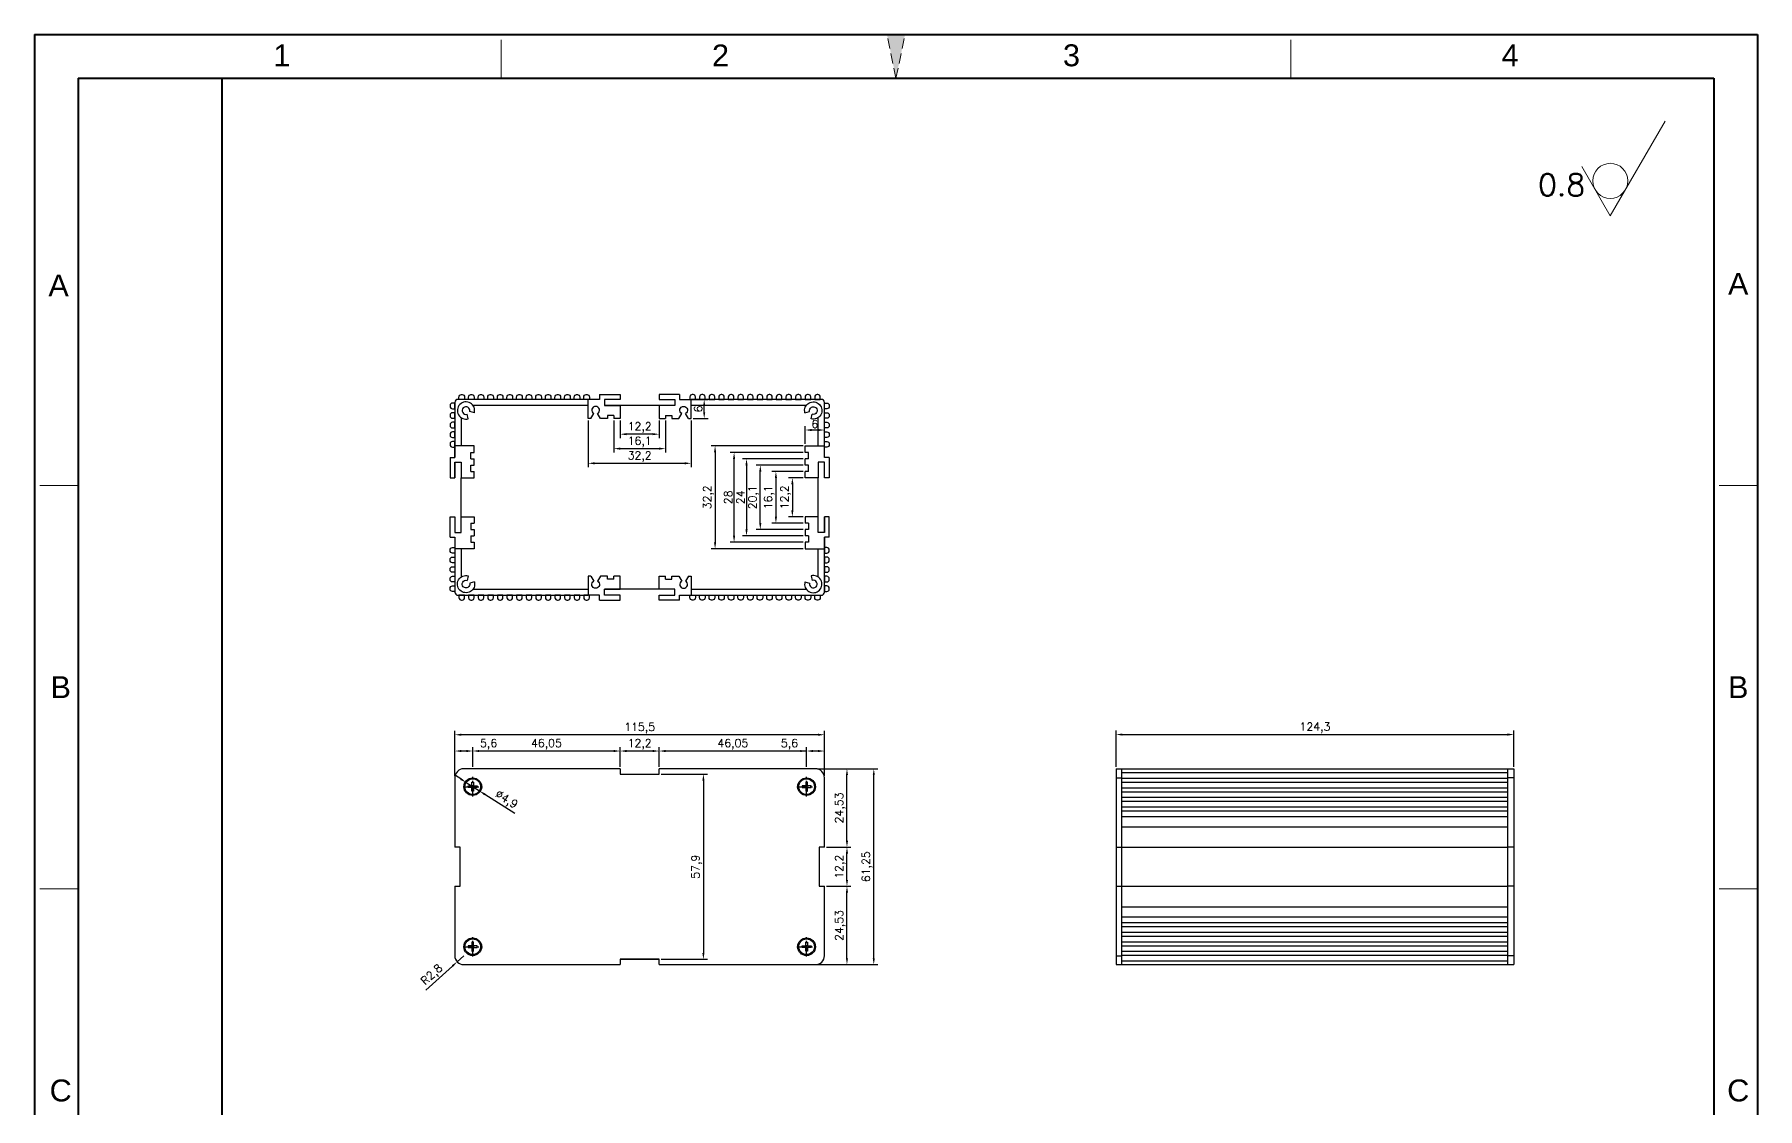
# Model space of a CAD drawing. Header units: millimetres. Extents: x 2598 to 3136, y -275 to 512.
# Drawn here: x 2598 to 3136, y 176 to 512 of the extents above; entities that cross this region are included whole.
import ezdxf
from ezdxf.enums import TextEntityAlignment as Align

# ---------------------------------------------------------------- set-up
doc = ezdxf.new("R2010")
doc.units = ezdxf.units.MM
for name, pattern in [('ACAD_ISO10W100', [18, 12, -3, 0, -3]), ('CENTER', [50.8, 31.75, -6.35, 6.35, -6.35]), ('HIDDEN2', [4.7625, 3.175, -1.5875])]:
    doc.linetypes.add(name, pattern=pattern)
for name, color, linetype, lineweight in [('dim', 82, 'Continuous', 9), ('图层1', 7, 'ACAD_ISO10W100', 15), ('图层4', 7, 'Continuous', 40), ('图层5', 7, 'HIDDEN2', 15), ('细实线', 3, 'Continuous', 18)]:
    doc.layers.add(name, color=color, linetype=linetype, lineweight=lineweight)
doc.layers.add('尺寸线', color=7, linetype='Continuous')
doc.styles.get("Standard").update_dxf_attribs({"font": 'txt', "bigfont": 'gbcbig.shx'})
doc.styles.add('样式 3', font='arial.ttf', dxfattribs={"height": 3.8})
doc.dimstyles.new('ISO-25', dxfattribs={"dimtxt": 2.5, "dimasz": 2.5, "dimexe": 1.25, "dimexo": 0.625, "dimtad": 1, "dimtxsty": 'Standard', "dimcen": 2.5, "dimadec": 0, "dimazin": 0, "dimtfac": 1, "dimtmove": 0, "dimatfit": 3, "dimfxl": 0, "dimarcsym": 0})

# ---------------------------------------------------------------- blocks, each defined once
blk = doc.blocks.new('*D5')
at = {"layer": 'Defpoints', "color": 0}
for p in [(2729.42, 292.94), (2729.42, 279.51), (2844.92, 279.51)]:
    blk.add_point(p, dxfattribs=at)
at = {"layer": 'dim', "color": 0, "lineweight": -2}
for p, q in [((2729.42, 280.13), (2729.42, 294.19)), ((2842.92, 292.94), (2731.42, 292.94)), ((2844.92, 280.13), (2844.92, 294.19))]:
    blk.add_line(p, q, dxfattribs=at)
at = {"layer": 'dim', "color": 0}
for points in [[(2731.42, 293.27), (2731.42, 292.61), (2729.42, 292.94)], [(2842.92, 293.27), (2842.92, 292.61), (2844.92, 292.94)]]:
    blk.add_solid(points, dxfattribs=at)
at = {"layer": 'dim', "color": 0, "insert": (2787.17, 295.02), "char_height": 2.5, "attachment_point": 5}
blk.add_mtext('115,5', dxfattribs=at)
blk = doc.blocks.new('*D6')
at = {"layer": 'Defpoints', "color": 0}
for p in [(2842.12, 282.31), (2860.32, 282.31), (2842.12, 221.06)]:
    blk.add_point(p, dxfattribs=at)
at = {"layer": 'dim', "color": 0, "lineweight": -2}
for p, q in [((2842.74, 282.31), (2861.57, 282.31)), ((2860.32, 223.06), (2860.32, 280.31)), ((2842.74, 221.06), (2861.57, 221.06))]:
    blk.add_line(p, q, dxfattribs=at)
at = {"layer": 'dim', "color": 0}
for points in [[(2859.99, 280.31), (2860.65, 280.31), (2860.32, 282.31)], [(2859.99, 223.06), (2860.65, 223.06), (2860.32, 221.06)]]:
    blk.add_solid(points, dxfattribs=at)
at = {"layer": 'dim', "color": 0, "insert": (2858.24, 251.68), "char_height": 2.5, "attachment_point": 5, "rotation": 90}
blk.add_mtext('61,25', dxfattribs=at)
blk = doc.blocks.new('*D7')
at = {"layer": 'Defpoints', "color": 0}
for p in [(2844.92, 245.58), (2851.94, 245.58), (2842.12, 221.06)]:
    blk.add_point(p, dxfattribs=at)
at = {"layer": 'dim', "color": 0, "lineweight": -2}
for p, q in [((2845.54, 245.58), (2853.19, 245.58)), ((2851.94, 223.06), (2851.94, 243.58)), ((2842.74, 221.06), (2853.19, 221.06))]:
    blk.add_line(p, q, dxfattribs=at)
at = {"layer": 'dim', "color": 0}
for points in [[(2851.61, 243.58), (2852.27, 243.58), (2851.94, 245.58)], [(2851.61, 223.06), (2852.27, 223.06), (2851.94, 221.06)]]:
    blk.add_solid(points, dxfattribs=at)
at = {"layer": 'dim', "color": 0, "insert": (2849.86, 233.32), "char_height": 2.5, "attachment_point": 5, "rotation": 90}
blk.add_mtext('24,53', dxfattribs=at)
blk = doc.blocks.new('*D8')
at = {"layer": 'Defpoints', "color": 0}
for p in [(2844.92, 257.78), (2851.94, 257.78), (2844.92, 245.58)]:
    blk.add_point(p, dxfattribs=at)
at = {"layer": 'dim', "color": 0, "lineweight": -2}
for p, q in [((2845.54, 257.78), (2853.19, 257.78)), ((2851.94, 247.58), (2851.94, 255.78)), ((2845.54, 245.58), (2853.19, 245.58))]:
    blk.add_line(p, q, dxfattribs=at)
at = {"layer": 'dim', "color": 0}
for points in [[(2851.61, 255.78), (2852.27, 255.78), (2851.94, 257.78)], [(2851.61, 247.58), (2852.27, 247.58), (2851.94, 245.58)]]:
    blk.add_solid(points, dxfattribs=at)
at = {"layer": 'dim', "color": 0, "insert": (2849.86, 251.68), "char_height": 2.5, "attachment_point": 5, "rotation": 90}
blk.add_mtext('12,2', dxfattribs=at)
blk = doc.blocks.new('*D9')
at = {"layer": 'Defpoints', "color": 0}
for p in [(2844.92, 282.31), (2851.94, 282.31), (2844.92, 257.78)]:
    blk.add_point(p, dxfattribs=at)
at = {"layer": 'dim', "color": 0, "lineweight": -2}
for p, q in [((2845.54, 282.31), (2853.19, 282.31)), ((2851.94, 259.78), (2851.94, 280.31)), ((2845.54, 257.78), (2853.19, 257.78))]:
    blk.add_line(p, q, dxfattribs=at)
at = {"layer": 'dim', "color": 0}
for points in [[(2851.61, 280.31), (2852.27, 280.31), (2851.94, 282.31)], [(2851.61, 259.78), (2852.27, 259.78), (2851.94, 257.78)]]:
    blk.add_solid(points, dxfattribs=at)
at = {"layer": 'dim', "color": 0, "insert": (2849.86, 270.05), "char_height": 2.5, "attachment_point": 5, "rotation": 90}
blk.add_mtext('24,53', dxfattribs=at)
blk = doc.blocks.new('*D10')
at = {"layer": 'Defpoints', "color": 0}
for p in [(2839.32, 287.86), (2839.32, 282.31), (2844.92, 282.31)]:
    blk.add_point(p, dxfattribs=at)
at = {"layer": 'dim', "color": 0, "lineweight": -2}
for p, q in [((2839.32, 287.86), (2830.65, 287.86)), ((2839.32, 282.93), (2839.32, 289.11)), ((2842.92, 287.86), (2841.32, 287.86)), ((2844.92, 282.93), (2844.92, 289.11))]:
    blk.add_line(p, q, dxfattribs=at)
at = {"layer": 'dim', "color": 0}
for points in [[(2841.32, 288.19), (2841.32, 287.52), (2839.32, 287.86)], [(2842.92, 288.19), (2842.92, 287.52), (2844.92, 287.86)]]:
    blk.add_solid(points, dxfattribs=at)
at = {"layer": 'dim', "color": 0, "insert": (2833.98, 289.94), "char_height": 2.5, "attachment_point": 5}
blk.add_mtext('5,6', dxfattribs=at)
blk = doc.blocks.new('*D11')
at = {"layer": 'Defpoints', "color": 0}
for p in [(2793.27, 287.86), (2793.27, 282.31), (2839.32, 282.31)]:
    blk.add_point(p, dxfattribs=at)
at = {"layer": 'dim', "color": 0, "lineweight": -2}
for p, q in [((2793.27, 282.93), (2793.27, 289.11)), ((2837.32, 287.86), (2795.27, 287.86)), ((2839.32, 282.93), (2839.32, 289.11))]:
    blk.add_line(p, q, dxfattribs=at)
at = {"layer": 'dim', "color": 0}
for points in [[(2795.27, 288.19), (2795.27, 287.52), (2793.27, 287.86)], [(2837.32, 288.19), (2837.32, 287.52), (2839.32, 287.86)]]:
    blk.add_solid(points, dxfattribs=at)
at = {"layer": 'dim', "color": 0, "insert": (2816.29, 289.94), "char_height": 2.5, "attachment_point": 5}
blk.add_mtext('46,05', dxfattribs=at)
blk = doc.blocks.new('*D12')
at = {"layer": 'Defpoints', "color": 0}
for p in [(2781.07, 287.86), (2781.07, 282.31), (2793.27, 282.31)]:
    blk.add_point(p, dxfattribs=at)
at = {"layer": 'dim', "color": 0, "lineweight": -2}
for p, q in [((2781.07, 282.93), (2781.07, 289.11)), ((2791.27, 287.86), (2783.07, 287.86)), ((2793.27, 282.93), (2793.27, 289.11))]:
    blk.add_line(p, q, dxfattribs=at)
at = {"layer": 'dim', "color": 0}
for points in [[(2783.07, 288.19), (2783.07, 287.52), (2781.07, 287.86)], [(2791.27, 288.19), (2791.27, 287.52), (2793.27, 287.86)]]:
    blk.add_solid(points, dxfattribs=at)
at = {"layer": 'dim', "color": 0, "insert": (2787.17, 289.94), "char_height": 2.5, "attachment_point": 5}
blk.add_mtext('12,2', dxfattribs=at)
blk = doc.blocks.new('*D13')
at = {"layer": 'Defpoints', "color": 0}
for p in [(2735.02, 287.86), (2735.02, 282.31), (2781.07, 282.31)]:
    blk.add_point(p, dxfattribs=at)
at = {"layer": 'dim', "color": 0, "lineweight": -2}
for p, q in [((2735.02, 282.93), (2735.02, 289.11)), ((2779.07, 287.86), (2737.02, 287.86)), ((2781.07, 282.93), (2781.07, 289.11))]:
    blk.add_line(p, q, dxfattribs=at)
at = {"layer": 'dim', "color": 0}
for points in [[(2737.02, 288.19), (2737.02, 287.52), (2735.02, 287.86)], [(2779.07, 288.19), (2779.07, 287.52), (2781.07, 287.86)]]:
    blk.add_solid(points, dxfattribs=at)
at = {"layer": 'dim', "color": 0, "insert": (2758.04, 289.94), "char_height": 2.5, "attachment_point": 5}
blk.add_mtext('46,05', dxfattribs=at)
blk = doc.blocks.new('*D14')
at = {"layer": 'Defpoints', "color": 0}
for p in [(2729.42, 287.86), (2729.42, 280.13), (2735.02, 282.31)]:
    blk.add_point(p, dxfattribs=at)
at = {"layer": 'dim', "color": 0, "lineweight": -2}
for p, q in [((2729.42, 280.76), (2729.42, 289.11)), ((2733.02, 287.86), (2731.42, 287.86)), ((2735.02, 282.93), (2735.02, 289.11))]:
    blk.add_line(p, q, dxfattribs=at)
at = {"layer": 'dim', "color": 0}
for points in [[(2731.42, 288.19), (2731.42, 287.52), (2729.42, 287.86)], [(2733.02, 288.19), (2733.02, 287.52), (2735.02, 287.86)]]:
    blk.add_solid(points, dxfattribs=at)
at = {"layer": 'dim', "color": 0, "insert": (2739.97, 289.94), "char_height": 2.5, "attachment_point": 5}
blk.add_mtext('5,6', dxfattribs=at)
blk = doc.blocks.new('*D15')
at = {"layer": 'Defpoints', "color": 0}
for p in [(2732.95, 278.03), (2737.08, 275.39)]:
    blk.add_point(p, dxfattribs=at)
at = {"layer": 'dim', "color": 0, "lineweight": -2}
for p, q in [((2731.27, 279.11), (2729.58, 280.18)), ((2732.95, 278.03), (2737.08, 275.39)), ((2748.17, 268.3), (2738.77, 274.31))]:
    blk.add_line(p, q, dxfattribs=at)
at = {"layer": 'dim', "color": 0}
for points in [[(2731.45, 279.39), (2731.09, 278.83), (2732.95, 278.03)], [(2738.94, 274.59), (2738.59, 274.03), (2737.08, 275.39)]]:
    blk.add_solid(points, dxfattribs=at)
at = {"layer": 'dim', "color": 0, "insert": (2745.43, 272.52), "char_height": 2.5, "attachment_point": 5, "rotation": 327.4024}
blk.add_mtext('∅4,9', dxfattribs=at)
blk = doc.blocks.new('*D16')
at = {"layer": 'Defpoints', "color": 0}
for p in [(2793.27, 280.63), (2793.27, 222.73), (2807.08, 222.73)]:
    blk.add_point(p, dxfattribs=at)
at = {"layer": 'dim', "color": 0, "lineweight": -2}
for p, q in [((2793.89, 280.63), (2808.33, 280.63)), ((2807.08, 278.63), (2807.08, 224.73)), ((2793.89, 222.73), (2808.33, 222.73))]:
    blk.add_line(p, q, dxfattribs=at)
at = {"layer": 'dim', "color": 0}
for points in [[(2806.75, 278.63), (2807.42, 278.63), (2807.08, 280.63)], [(2806.75, 224.73), (2807.42, 224.73), (2807.08, 222.73)]]:
    blk.add_solid(points, dxfattribs=at)
at = {"layer": 'dim', "color": 0, "insert": (2805, 251.68), "char_height": 2.5, "attachment_point": 5, "rotation": 90}
blk.add_mtext('57,9', dxfattribs=at)
blk = doc.blocks.new('*D22')
at = {"layer": 'Defpoints', "color": 0}
for p in [(2730.15, 221.97), (2732.22, 223.86)]:
    blk.add_point(p, dxfattribs=at)
at = {"layer": 'dim', "color": 0, "lineweight": -2}
for p, q in [((2732.22, 223.86), (2730.15, 221.97)), ((2720.41, 213.11), (2728.67, 220.63))]:
    blk.add_line(p, q, dxfattribs=at)
at = {"layer": 'dim', "color": 0}
blk.add_solid([(2728.44, 220.87), (2728.89, 220.38), (2730.15, 221.97)], dxfattribs=at)
at = {"layer": 'dim', "color": 0, "insert": (2722.4, 217.74), "char_height": 2.5, "attachment_point": 5, "rotation": 42.3193}
blk.add_mtext('R2,8', dxfattribs=at)
blk = doc.blocks.new('*D23')
at = {"layer": 'Defpoints', "color": 0}
for p in [(3060.31, 293), (2936.01, 282.31), (3060.31, 282.31)]:
    blk.add_point(p, dxfattribs=at)
at = {"layer": 'dim', "color": 0, "lineweight": -2}
for p, q in [((2936.01, 282.93), (2936.01, 294.25)), ((2938.01, 293), (3058.31, 293)), ((3060.31, 282.93), (3060.31, 294.25))]:
    blk.add_line(p, q, dxfattribs=at)
at = {"layer": 'dim', "color": 0}
for points in [[(2938.01, 293.34), (2938.01, 292.67), (2936.01, 293)], [(3058.31, 293.34), (3058.31, 292.67), (3060.31, 293)]]:
    blk.add_solid(points, dxfattribs=at)
at = {"layer": 'dim', "color": 0, "insert": (2998.16, 295.09), "char_height": 2.5, "attachment_point": 5}
blk.add_mtext('124,3', dxfattribs=at)
blk = doc.blocks.new('A$C42B41ACF')
for p, q in [((0, 0), (0, 6)), ((3.6, 6), (0, 6)), ((3.6, 7.5), (10, 7.5)), ((3.6, 7.5), (3.6, 6)), ((10, 6), (5.1, 6)), ((5.1, 6), (5.1, 4.05)), ((10, 7.5), (10, 6)), ((0.85, 0), (1.75, 1.56)), ((3.85, 0), (2.95, 1.56)), ((5.1, 4.05), (10, 4.05)), ((8.05, 1), (6.05, 1)), ((6.05, 1), (6.05, 0)), ((8.05, 1), (8.05, 0)), ((10, 4.05), (10, 0)), ((0.85, 0), (0, 0)), ((6.05, 0), (3.85, 0)), ((10, 0), (8.05, 0))]:
    blk.add_line(p, q)
blk.add_arc((2.35, 2.6), 1.2, 300, 240)
blk = doc.blocks.new('A$C501D3887')
for p, q in [((3.4, 0.09), (3.01, 1.54)), ((5.31, 2), (3.86, 2.39))]:
    blk.add_line(p, q)
for radius in [2.7, 1.2]:
    blk.add_arc((2.7, 2.7), radius, 345, 285)
blk = doc.blocks.new('A$C059A2497')
for p, q in [((0, 3.6), (0, 10)), ((0, 10), (1.5, 10)), ((1.5, 10), (1.5, 5.1)), ((3.45, 10), (7.5, 10)), ((3.45, 5.1), (3.45, 10)), ((6.5, 8.05), (7.5, 8.05)), ((6.5, 8.05), (6.5, 6.05)), ((6.5, 6.05), (7.5, 6.05)), ((7.5, 10), (7.5, 8.05)), ((7.5, 6.05), (7.5, 4.1)), ((0, 3.6), (1.5, 3.6)), ((1.5, 5.1), (3.45, 5.1)), ((1.5, 3.6), (1.5, 0)), ((7.5, 0), (1.5, 0)), ((6.5, 4.1), (7.5, 4.1)), ((6.5, 4.1), (6.5, 2.1)), ((6.5, 2.1), (7.5, 2.1)), ((7.5, 2.1), (7.5, 0))]:
    blk.add_line(p, q)
blk = doc.blocks.new('*D104')
at = {"layer": 'Defpoints', "color": 0}
for p in [(2781.07, 391.8), (2793.27, 391.8), (2781.07, 386.92)]:
    blk.add_point(p, dxfattribs=at)
at = {"layer": 'dim', "color": 0, "lineweight": -2}
for p, q in [((2781.07, 391.18), (2781.07, 385.67)), ((2793.27, 391.18), (2793.27, 385.67)), ((2791.27, 386.92), (2783.07, 386.92))]:
    blk.add_line(p, q, dxfattribs=at)
at = {"layer": 'dim', "color": 0}
for points in [[(2783.07, 387.25), (2783.07, 386.59), (2781.07, 386.92)], [(2791.27, 387.25), (2791.27, 386.59), (2793.27, 386.92)]]:
    blk.add_solid(points, dxfattribs=at)
at = {"layer": 'dim', "color": 0, "insert": (2787.17, 389), "char_height": 2.5, "attachment_point": 5}
blk.add_mtext('12,2', dxfattribs=at)
blk = doc.blocks.new('*D105')
at = {"layer": 'Defpoints', "color": 0}
for p in [(2779.12, 391.8), (2795.22, 391.8), (2795.22, 382.4)]:
    blk.add_point(p, dxfattribs=at)
at = {"layer": 'dim', "color": 0, "lineweight": -2}
for p, q in [((2779.12, 391.18), (2779.12, 381.15)), ((2795.22, 391.18), (2795.22, 381.15)), ((2781.12, 382.4), (2793.22, 382.4))]:
    blk.add_line(p, q, dxfattribs=at)
at = {"layer": 'dim', "color": 0}
for points in [[(2781.12, 382.73), (2781.12, 382.06), (2779.12, 382.4)], [(2793.22, 382.73), (2793.22, 382.06), (2795.22, 382.4)]]:
    blk.add_solid(points, dxfattribs=at)
at = {"layer": 'dim', "color": 0, "insert": (2787.17, 384.48), "char_height": 2.5, "attachment_point": 5}
blk.add_mtext('16,1', dxfattribs=at)
blk = doc.blocks.new('*D106')
at = {"layer": 'Defpoints', "color": 0}
for p in [(2771.07, 391.8), (2803.27, 391.8), (2803.27, 377.81)]:
    blk.add_point(p, dxfattribs=at)
at = {"layer": 'dim', "color": 0, "lineweight": -2}
for p, q in [((2771.07, 391.18), (2771.07, 376.56)), ((2803.27, 391.18), (2803.27, 376.56)), ((2773.07, 377.81), (2801.27, 377.81))]:
    blk.add_line(p, q, dxfattribs=at)
at = {"layer": 'dim', "color": 0}
for points in [[(2773.07, 378.14), (2773.07, 377.48), (2771.07, 377.81)], [(2801.27, 378.14), (2801.27, 377.48), (2803.27, 377.81)]]:
    blk.add_solid(points, dxfattribs=at)
at = {"layer": 'dim', "color": 0, "insert": (2787.17, 379.89), "char_height": 2.5, "attachment_point": 5}
blk.add_mtext('32,2', dxfattribs=at)
blk = doc.blocks.new('*D107')
at = {"layer": 'Defpoints', "color": 0}
for p in [(2803.27, 397.8), (2807.33, 397.8), (2803.27, 391.8)]:
    blk.add_point(p, dxfattribs=at)
at = {"layer": 'dim', "color": 0, "lineweight": -2}
for p, q in [((2803.89, 397.8), (2808.58, 397.8)), ((2807.33, 393.8), (2807.33, 395.8)), ((2803.89, 391.8), (2808.58, 391.8))]:
    blk.add_line(p, q, dxfattribs=at)
at = {"layer": 'dim', "color": 0}
for points in [[(2807, 395.8), (2807.66, 395.8), (2807.33, 397.8)], [(2807, 393.8), (2807.66, 393.8), (2807.33, 391.8)]]:
    blk.add_solid(points, dxfattribs=at)
at = {"layer": 'dim', "color": 0, "insert": (2805.46, 394.8), "char_height": 2.5, "attachment_point": 5, "rotation": 90}
blk.add_mtext('6', dxfattribs=at)
blk = doc.blocks.new('*D108')
at = {"layer": 'Defpoints', "color": 0}
for p in [(2838.92, 373.28), (2834.88, 361.08), (2838.92, 361.08)]:
    blk.add_point(p, dxfattribs=at)
at = {"layer": 'dim', "color": 0, "lineweight": -2}
for p, q in [((2838.29, 373.28), (2833.63, 373.28)), ((2834.88, 371.28), (2834.88, 363.08)), ((2838.29, 361.08), (2833.63, 361.08))]:
    blk.add_line(p, q, dxfattribs=at)
at = {"layer": 'dim', "color": 0}
for points in [[(2834.55, 371.28), (2835.22, 371.28), (2834.88, 373.28)], [(2834.55, 363.08), (2835.22, 363.08), (2834.88, 361.08)]]:
    blk.add_solid(points, dxfattribs=at)
at = {"layer": 'dim', "color": 0, "insert": (2832.8, 367.18), "char_height": 2.5, "attachment_point": 5, "rotation": 90}
blk.add_mtext('12,2', dxfattribs=at)
blk = doc.blocks.new('*D109')
at = {"layer": 'Defpoints', "color": 0}
for p in [(2838.92, 375.23), (2829.74, 359.13), (2838.92, 359.13)]:
    blk.add_point(p, dxfattribs=at)
at = {"layer": 'dim', "color": 0, "lineweight": -2}
for p, q in [((2838.29, 375.23), (2828.49, 375.23)), ((2829.74, 373.23), (2829.74, 361.13)), ((2838.29, 359.13), (2828.49, 359.13))]:
    blk.add_line(p, q, dxfattribs=at)
at = {"layer": 'dim', "color": 0}
for points in [[(2829.41, 373.23), (2830.08, 373.23), (2829.74, 375.23)], [(2829.41, 361.13), (2830.08, 361.13), (2829.74, 359.13)]]:
    blk.add_solid(points, dxfattribs=at)
at = {"layer": 'dim', "color": 0, "insert": (2827.66, 367.18), "char_height": 2.5, "attachment_point": 5, "rotation": 90}
blk.add_mtext('16,1', dxfattribs=at)
blk = doc.blocks.new('*D110')
at = {"layer": 'Defpoints', "color": 0}
for p in [(2824.86, 377.23), (2838.92, 377.23), (2838.92, 357.13)]:
    blk.add_point(p, dxfattribs=at)
at = {"layer": 'dim', "color": 0, "lineweight": -2}
for p, q in [((2838.29, 377.23), (2823.61, 377.23)), ((2824.86, 359.13), (2824.86, 375.23)), ((2838.29, 357.13), (2823.61, 357.13))]:
    blk.add_line(p, q, dxfattribs=at)
at = {"layer": 'dim', "color": 0}
for points in [[(2824.52, 375.23), (2825.19, 375.23), (2824.86, 377.23)], [(2824.52, 359.13), (2825.19, 359.13), (2824.86, 357.13)]]:
    blk.add_solid(points, dxfattribs=at)
at = {"layer": 'dim', "color": 0, "insert": (2822.77, 367.18), "char_height": 2.5, "attachment_point": 5, "rotation": 90}
blk.add_mtext('20,1', dxfattribs=at)
blk = doc.blocks.new('*D111')
at = {"layer": 'Defpoints', "color": 0}
for p in [(2838.92, 379.18), (2820.56, 355.18), (2838.92, 355.18)]:
    blk.add_point(p, dxfattribs=at)
at = {"layer": 'dim', "color": 0, "lineweight": -2}
for p, q in [((2838.29, 379.18), (2819.31, 379.18)), ((2820.56, 377.18), (2820.56, 357.18)), ((2838.29, 355.18), (2819.31, 355.18))]:
    blk.add_line(p, q, dxfattribs=at)
at = {"layer": 'dim', "color": 0}
for points in [[(2820.22, 377.18), (2820.89, 377.18), (2820.56, 379.18)], [(2820.22, 357.18), (2820.89, 357.18), (2820.56, 355.18)]]:
    blk.add_solid(points, dxfattribs=at)
at = {"layer": 'dim', "color": 0, "insert": (2818.68, 367.18), "char_height": 2.5, "attachment_point": 5, "rotation": 90}
blk.add_mtext('24', dxfattribs=at)
blk = doc.blocks.new('*D112')
at = {"layer": 'Defpoints', "color": 0}
for p in [(2816.67, 381.18), (2838.92, 381.18), (2838.92, 353.18)]:
    blk.add_point(p, dxfattribs=at)
at = {"layer": 'dim', "color": 0, "lineweight": -2}
for p, q in [((2838.29, 381.18), (2815.42, 381.18)), ((2816.67, 355.18), (2816.67, 379.18)), ((2838.29, 353.18), (2815.42, 353.18))]:
    blk.add_line(p, q, dxfattribs=at)
at = {"layer": 'dim', "color": 0}
for points in [[(2816.34, 379.18), (2817, 379.18), (2816.67, 381.18)], [(2816.34, 355.18), (2817, 355.18), (2816.67, 353.18)]]:
    blk.add_solid(points, dxfattribs=at)
at = {"layer": 'dim', "color": 0, "insert": (2814.8, 367.18), "char_height": 2.5, "attachment_point": 5, "rotation": 90}
blk.add_mtext('28', dxfattribs=at)
blk = doc.blocks.new('*D113')
at = {"layer": 'Defpoints', "color": 0}
for p in [(2838.92, 383.28), (2810.73, 351.08), (2838.92, 351.08)]:
    blk.add_point(p, dxfattribs=at)
at = {"layer": 'dim', "color": 0, "lineweight": -2}
for p, q in [((2838.29, 383.28), (2809.48, 383.28)), ((2810.73, 381.28), (2810.73, 353.08)), ((2838.29, 351.08), (2809.48, 351.08))]:
    blk.add_line(p, q, dxfattribs=at)
at = {"layer": 'dim', "color": 0}
for points in [[(2810.4, 381.28), (2811.07, 381.28), (2810.73, 383.28)], [(2810.4, 353.08), (2811.07, 353.08), (2810.73, 351.08)]]:
    blk.add_solid(points, dxfattribs=at)
at = {"layer": 'dim', "color": 0, "insert": (2808.65, 367.18), "char_height": 2.5, "attachment_point": 5, "rotation": 90}
blk.add_mtext('32,2', dxfattribs=at)
blk = doc.blocks.new('*D114')
at = {"layer": 'Defpoints', "color": 0}
for p in [(2838.92, 388.22), (2838.92, 383.28), (2844.92, 383.28)]:
    blk.add_point(p, dxfattribs=at)
at = {"layer": 'dim', "color": 0, "lineweight": -2}
for p, q in [((2838.92, 383.9), (2838.92, 389.47)), ((2842.92, 388.22), (2840.92, 388.22)), ((2844.92, 383.9), (2844.92, 389.47))]:
    blk.add_line(p, q, dxfattribs=at)
at = {"layer": 'dim', "color": 0}
for points in [[(2840.92, 388.55), (2840.92, 387.88), (2838.92, 388.22)], [(2842.92, 388.55), (2842.92, 387.88), (2844.92, 388.22)]]:
    blk.add_solid(points, dxfattribs=at)
at = {"layer": 'dim', "color": 0, "insert": (2841.92, 390.09), "char_height": 2.5, "attachment_point": 5}
blk.add_mtext('6', dxfattribs=at)

msp = doc.modelspace()

# ---------------------------------------------------------------- hatches: boundary and pattern name
at = {"layer": '图层5'}
msp.add_hatch(color=0, dxfattribs=at).paths.add_polyline_path([(2867.259, 498.194), (2864.438, 511.899), (2870.08, 511.899)])

# ---------------------------------------------------------------- linework, layer by layer
for p, q in [((2729.416, 396.802), (2729.416, 379.677)), ((2771.066, 397.802), (2730.416, 397.802)), ((2771.066, 395.852), (2735.127, 395.852)), ((2781.066, 395.852), (2776.166, 395.852)), ((2793.266, 395.852), (2781.066, 395.852)), ((2798.166, 395.852), (2793.266, 395.852)), ((2843.916, 397.802), (2803.266, 397.802)), ((2839.206, 395.852), (2803.266, 395.852)), ((2844.916, 379.677), (2844.916, 396.802)), ((2731.366, 392.092), (2731.366, 383.277)), ((2842.966, 383.277), (2842.966, 392.092)), ((2729.416, 378.177), (2729.416, 373.277)), ((2844.916, 373.277), (2844.916, 378.177)), ((2731.366, 361.077), (2731.366, 373.277)), ((2842.966, 361.077), (2842.966, 373.277)), ((2729.416, 361.077), (2729.416, 356.177)), ((2844.916, 356.177), (2844.916, 361.077)), ((2729.416, 354.677), (2729.416, 337.552)), ((2731.366, 351.077), (2731.366, 342.263)), ((2842.966, 342.263), (2842.966, 351.077)), ((2844.916, 337.552), (2844.916, 354.677)), ((2730.416, 336.552), (2771.066, 336.552)), ((2735.127, 338.502), (2771.066, 338.502)), ((2781.066, 338.502), (2776.166, 338.502)), ((2793.266, 338.502), (2781.066, 338.502)), ((2798.166, 338.502), (2793.266, 338.502)), ((2803.266, 338.502), (2839.206, 338.502)), ((2803.266, 336.552), (2843.916, 336.552)), ((2781.066, 282.309), (2732.216, 282.309)), ((2781.066, 280.634), (2793.266, 280.634)), ((2842.116, 282.309), (2793.266, 282.309)), ((2936.015, 282.309), (2936.015, 221.059)), ((2936.015, 282.309), (3060.315, 282.309)), ((2937.865, 221.059), (2937.865, 282.309)), ((2937.865, 281.134), (3058.465, 281.134)), ((3058.465, 221.059), (3058.465, 282.309)), ((3060.315, 282.309), (3060.315, 221.059)), ((2729.416, 279.509), (2729.416, 257.784)), ((2844.916, 257.784), (2844.916, 279.509)), ((2936.015, 279.509), (2937.865, 279.509)), ((2937.865, 279.384), (3058.465, 279.384)), ((2937.865, 278.134), (3058.465, 278.134)), ((2937.865, 276.384), (3058.465, 276.384)), ((2937.865, 275.134), (3058.465, 275.134)), ((3060.315, 279.509), (3058.465, 279.509)), ((2937.865, 273.384), (3058.465, 273.384)), ((2937.865, 272.134), (3058.465, 272.134)), ((2937.865, 270.384), (3058.465, 270.384)), ((2937.865, 269.134), (3058.465, 269.134)), ((2937.865, 267.384), (3058.465, 267.384)), ((2937.865, 264.184), (3058.465, 264.184)), ((2936.015, 257.784), (2937.865, 257.784)), ((2937.865, 257.784), (3058.465, 257.784)), ((3060.315, 257.784), (3058.465, 257.784)), ((2729.416, 245.584), (2729.416, 223.859)), ((2844.916, 223.859), (2844.916, 245.584)), ((2936.015, 245.584), (2937.865, 245.584)), ((2937.865, 245.584), (3058.465, 245.584)), ((3060.315, 245.584), (3058.465, 245.584)), ((2937.865, 239.184), (3058.465, 239.184)), ((2937.865, 235.984), (3058.465, 235.984)), ((2937.865, 234.234), (3058.465, 234.234)), ((2937.865, 232.984), (3058.465, 232.984)), ((2937.865, 231.234), (3058.465, 231.234)), ((2937.865, 229.984), (3058.465, 229.984)), ((2937.865, 228.234), (3058.465, 228.234)), ((2937.865, 226.984), (3058.465, 226.984)), ((2732.216, 221.059), (2781.066, 221.059)), ((2781.066, 222.734), (2793.266, 222.734)), ((2793.266, 221.059), (2842.116, 221.059)), ((2936.015, 223.859), (2937.865, 223.859)), ((2936.015, 221.059), (3060.315, 221.059)), ((2937.865, 225.234), (3058.465, 225.234)), ((2937.865, 223.984), (3058.465, 223.984)), ((2937.865, 222.234), (3058.465, 222.234)), ((3060.315, 223.859), (3058.465, 223.859))]:
    msp.add_line(p, q)
at = {"color": 1, "linetype": 'CENTER', "ltscale": 0.11}
for p, q in [((2731.991, 276.709), (2738.041, 276.709)), ((2735.016, 273.684), (2735.016, 279.734)), ((2836.291, 276.709), (2842.341, 276.709)), ((2839.316, 273.684), (2839.316, 279.734)), ((2731.991, 226.659), (2738.041, 226.659)), ((2735.016, 223.634), (2735.016, 229.684)), ((2836.291, 226.659), (2842.341, 226.659)), ((2839.316, 223.634), (2839.316, 229.684))]:
    msp.add_line(p, q, dxfattribs=at)
for points in [[(2732.466, 398.552), (2732.466, 397.802), (2730.716, 397.802), (2730.716, 398.552, -0.4142136), (2731.466, 399.302), (2731.716, 399.302, -0.4142136)], [(2735.466, 398.552), (2735.466, 397.802), (2733.716, 397.802), (2733.716, 398.552, -0.4142136), (2734.466, 399.302), (2734.716, 399.302, -0.4142136)], [(2738.466, 398.552), (2738.466, 397.802), (2736.716, 397.802), (2736.716, 398.552, -0.4142136), (2737.466, 399.302), (2737.716, 399.302, -0.4142136)], [(2741.466, 398.552), (2741.466, 397.802), (2739.716, 397.802), (2739.716, 398.552, -0.4142136), (2740.466, 399.302), (2740.716, 399.302, -0.4142136)], [(2744.466, 398.552), (2744.466, 397.802), (2742.716, 397.802), (2742.716, 398.552, -0.4142136), (2743.466, 399.302), (2743.716, 399.302, -0.4142136)], [(2747.466, 398.552), (2747.466, 397.802), (2745.716, 397.802), (2745.716, 398.552, -0.4142136), (2746.466, 399.302), (2746.716, 399.302, -0.4142136)], [(2750.466, 398.552), (2750.466, 397.802), (2748.716, 397.802), (2748.716, 398.552, -0.4142136), (2749.466, 399.302), (2749.716, 399.302, -0.4142136)], [(2753.466, 398.552), (2753.466, 397.802), (2751.716, 397.802), (2751.716, 398.552, -0.4142136), (2752.466, 399.302), (2752.716, 399.302, -0.4142136)], [(2756.466, 398.552), (2756.466, 397.802), (2754.716, 397.802), (2754.716, 398.552, -0.4142136), (2755.466, 399.302), (2755.716, 399.302, -0.4142136)], [(2759.466, 398.552), (2759.466, 397.802), (2757.716, 397.802), (2757.716, 398.552, -0.4142136), (2758.466, 399.302), (2758.716, 399.302, -0.4142136)], [(2762.466, 398.552), (2762.466, 397.802), (2760.716, 397.802), (2760.716, 398.552, -0.4142136), (2761.466, 399.302), (2761.716, 399.302, -0.4142136)], [(2765.466, 398.552), (2765.466, 397.802), (2763.716, 397.802), (2763.716, 398.552, -0.4142136), (2764.466, 399.302), (2764.716, 399.302, -0.4142136)], [(2768.466, 398.552), (2768.466, 397.802), (2766.716, 397.802), (2766.716, 398.552, -0.4142136), (2767.466, 399.302), (2767.716, 399.302, -0.4142136)], [(2771.466, 398.552), (2771.466, 397.802), (2769.716, 397.802), (2769.716, 398.552, -0.4142136), (2770.466, 399.302), (2770.716, 399.302, -0.4142136)], [(2802.866, 398.552), (2802.866, 397.802), (2804.616, 397.802), (2804.616, 398.552, 0.4142136), (2803.866, 399.302), (2803.616, 399.302, 0.4142136)], [(2805.866, 398.552), (2805.866, 397.802), (2807.616, 397.802), (2807.616, 398.552, 0.4142136), (2806.866, 399.302), (2806.616, 399.302, 0.4142136)], [(2808.866, 398.552), (2808.866, 397.802), (2810.616, 397.802), (2810.616, 398.552, 0.4142136), (2809.866, 399.302), (2809.616, 399.302, 0.4142136)], [(2811.866, 398.552), (2811.866, 397.802), (2813.616, 397.802), (2813.616, 398.552, 0.4142136), (2812.866, 399.302), (2812.616, 399.302, 0.4142136)], [(2814.866, 398.552), (2814.866, 397.802), (2816.616, 397.802), (2816.616, 398.552, 0.4142136), (2815.866, 399.302), (2815.616, 399.302, 0.4142136)], [(2817.866, 398.552), (2817.866, 397.802), (2819.616, 397.802), (2819.616, 398.552, 0.4142136), (2818.866, 399.302), (2818.616, 399.302, 0.4142136)], [(2820.866, 398.552), (2820.866, 397.802), (2822.616, 397.802), (2822.616, 398.552, 0.4142136), (2821.866, 399.302), (2821.616, 399.302, 0.4142136)], [(2823.866, 398.552), (2823.866, 397.802), (2825.616, 397.802), (2825.616, 398.552, 0.4142136), (2824.866, 399.302), (2824.616, 399.302, 0.4142136)], [(2826.866, 398.552), (2826.866, 397.802), (2828.616, 397.802), (2828.616, 398.552, 0.4142136), (2827.866, 399.302), (2827.616, 399.302, 0.4142136)], [(2829.866, 398.552), (2829.866, 397.802), (2831.616, 397.802), (2831.616, 398.552, 0.4142136), (2830.866, 399.302), (2830.616, 399.302, 0.4142136)], [(2832.866, 398.552), (2832.866, 397.802), (2834.616, 397.802), (2834.616, 398.552, 0.4142136), (2833.866, 399.302), (2833.616, 399.302, 0.4142136)], [(2835.866, 398.552), (2835.866, 397.802), (2837.616, 397.802), (2837.616, 398.552, 0.4142136), (2836.866, 399.302), (2836.616, 399.302, 0.4142136)], [(2838.866, 398.552), (2838.866, 397.802), (2840.616, 397.802), (2840.616, 398.552, 0.4142136), (2839.866, 399.302), (2839.616, 399.302, 0.4142136)], [(2841.866, 398.552), (2841.866, 397.802), (2843.616, 397.802), (2843.616, 398.552, 0.4142136), (2842.866, 399.302), (2842.616, 399.302, 0.4142136)], [(2728.666, 394.877), (2729.416, 394.877), (2729.416, 396.627), (2728.666, 396.627, 0.4142136), (2727.916, 395.877), (2727.916, 395.627, 0.4142136)], [(2728.666, 391.877), (2729.416, 391.877), (2729.416, 393.627), (2728.666, 393.627, 0.4142136), (2727.916, 392.877), (2727.916, 392.627, 0.4142136)], [(2845.666, 394.877), (2844.916, 394.877), (2844.916, 396.627), (2845.666, 396.627, -0.4142136), (2846.416, 395.877), (2846.416, 395.627, -0.4142136)], [(2845.666, 391.877), (2844.916, 391.877), (2844.916, 393.627), (2845.666, 393.627, -0.4142136), (2846.416, 392.877), (2846.416, 392.627, -0.4142136)], [(2728.666, 388.877), (2729.416, 388.877), (2729.416, 390.627), (2728.666, 390.627, 0.4142136), (2727.916, 389.877), (2727.916, 389.627, 0.4142136)], [(2728.666, 385.877), (2729.416, 385.877), (2729.416, 387.627), (2728.666, 387.627, 0.4142136), (2727.916, 386.877), (2727.916, 386.627, 0.4142136)], [(2845.666, 388.877), (2844.916, 388.877), (2844.916, 390.627), (2845.666, 390.627, -0.4142136), (2846.416, 389.877), (2846.416, 389.627, -0.4142136)], [(2845.666, 385.877), (2844.916, 385.877), (2844.916, 387.627), (2845.666, 387.627, -0.4142136), (2846.416, 386.877), (2846.416, 386.627, -0.4142136)], [(2728.666, 382.877), (2729.416, 382.877), (2729.416, 384.627), (2728.666, 384.627, 0.4142136), (2727.916, 383.877), (2727.916, 383.627, 0.4142136)], [(2845.666, 382.877), (2844.916, 382.877), (2844.916, 384.627), (2845.666, 384.627, -0.4142136), (2846.416, 383.877), (2846.416, 383.627, -0.4142136)], [(2728.666, 351.477), (2729.416, 351.477), (2729.416, 349.727), (2728.666, 349.727, -0.4142136), (2727.916, 350.477), (2727.916, 350.727, -0.4142136)], [(2845.666, 351.477), (2844.916, 351.477), (2844.916, 349.727), (2845.666, 349.727, 0.4142136), (2846.416, 350.477), (2846.416, 350.727, 0.4142136)], [(2728.666, 348.477), (2729.416, 348.477), (2729.416, 346.727), (2728.666, 346.727, -0.4142136), (2727.916, 347.477), (2727.916, 347.727, -0.4142136)], [(2728.666, 345.477), (2729.416, 345.477), (2729.416, 343.727), (2728.666, 343.727, -0.4142136), (2727.916, 344.477), (2727.916, 344.727, -0.4142136)], [(2845.666, 348.477), (2844.916, 348.477), (2844.916, 346.727), (2845.666, 346.727, 0.4142136), (2846.416, 347.477), (2846.416, 347.727, 0.4142136)], [(2845.666, 345.477), (2844.916, 345.477), (2844.916, 343.727), (2845.666, 343.727, 0.4142136), (2846.416, 344.477), (2846.416, 344.727, 0.4142136)], [(2728.666, 342.477), (2729.416, 342.477), (2729.416, 340.727), (2728.666, 340.727, -0.4142136), (2727.916, 341.477), (2727.916, 341.727, -0.4142136)], [(2728.666, 339.477), (2729.416, 339.477), (2729.416, 337.727), (2728.666, 337.727, -0.4142136), (2727.916, 338.477), (2727.916, 338.727, -0.4142136)], [(2845.666, 342.477), (2844.916, 342.477), (2844.916, 340.727), (2845.666, 340.727, 0.4142136), (2846.416, 341.477), (2846.416, 341.727, 0.4142136)], [(2845.666, 339.477), (2844.916, 339.477), (2844.916, 337.727), (2845.666, 337.727, 0.4142136), (2846.416, 338.477), (2846.416, 338.727, 0.4142136)], [(2732.466, 335.802), (2732.466, 336.552), (2730.716, 336.552), (2730.716, 335.802, 0.4142136), (2731.466, 335.052), (2731.716, 335.052, 0.4142136)], [(2735.466, 335.802), (2735.466, 336.552), (2733.716, 336.552), (2733.716, 335.802, 0.4142136), (2734.466, 335.052), (2734.716, 335.052, 0.4142136)], [(2738.466, 335.802), (2738.466, 336.552), (2736.716, 336.552), (2736.716, 335.802, 0.4142136), (2737.466, 335.052), (2737.716, 335.052, 0.4142136)], [(2741.466, 335.802), (2741.466, 336.552), (2739.716, 336.552), (2739.716, 335.802, 0.4142136), (2740.466, 335.052), (2740.716, 335.052, 0.4142136)], [(2744.466, 335.802), (2744.466, 336.552), (2742.716, 336.552), (2742.716, 335.802, 0.4142136), (2743.466, 335.052), (2743.716, 335.052, 0.4142136)], [(2747.466, 335.802), (2747.466, 336.552), (2745.716, 336.552), (2745.716, 335.802, 0.4142136), (2746.466, 335.052), (2746.716, 335.052, 0.4142136)], [(2750.466, 335.802), (2750.466, 336.552), (2748.716, 336.552), (2748.716, 335.802, 0.4142136), (2749.466, 335.052), (2749.716, 335.052, 0.4142136)], [(2753.466, 335.802), (2753.466, 336.552), (2751.716, 336.552), (2751.716, 335.802, 0.4142136), (2752.466, 335.052), (2752.716, 335.052, 0.4142136)], [(2756.466, 335.802), (2756.466, 336.552), (2754.716, 336.552), (2754.716, 335.802, 0.4142136), (2755.466, 335.052), (2755.716, 335.052, 0.4142136)], [(2759.466, 335.802), (2759.466, 336.552), (2757.716, 336.552), (2757.716, 335.802, 0.4142136), (2758.466, 335.052), (2758.716, 335.052, 0.4142136)], [(2762.466, 335.802), (2762.466, 336.552), (2760.716, 336.552), (2760.716, 335.802, 0.4142136), (2761.466, 335.052), (2761.716, 335.052, 0.4142136)], [(2765.466, 335.802), (2765.466, 336.552), (2763.716, 336.552), (2763.716, 335.802, 0.4142136), (2764.466, 335.052), (2764.716, 335.052, 0.4142136)], [(2768.466, 335.802), (2768.466, 336.552), (2766.716, 336.552), (2766.716, 335.802, 0.4142136), (2767.466, 335.052), (2767.716, 335.052, 0.4142136)], [(2771.466, 335.802), (2771.466, 336.552), (2769.716, 336.552), (2769.716, 335.802, 0.4142136), (2770.466, 335.052), (2770.716, 335.052, 0.4142136)], [(2802.866, 335.802), (2802.866, 336.552), (2804.616, 336.552), (2804.616, 335.802, -0.4142136), (2803.866, 335.052), (2803.616, 335.052, -0.4142136)], [(2805.866, 335.802), (2805.866, 336.552), (2807.616, 336.552), (2807.616, 335.802, -0.4142136), (2806.866, 335.052), (2806.616, 335.052, -0.4142136)], [(2808.866, 335.802), (2808.866, 336.552), (2810.616, 336.552), (2810.616, 335.802, -0.4142136), (2809.866, 335.052), (2809.616, 335.052, -0.4142136)], [(2811.866, 335.802), (2811.866, 336.552), (2813.616, 336.552), (2813.616, 335.802, -0.4142136), (2812.866, 335.052), (2812.616, 335.052, -0.4142136)], [(2814.866, 335.802), (2814.866, 336.552), (2816.616, 336.552), (2816.616, 335.802, -0.4142136), (2815.866, 335.052), (2815.616, 335.052, -0.4142136)], [(2817.866, 335.802), (2817.866, 336.552), (2819.616, 336.552), (2819.616, 335.802, -0.4142136), (2818.866, 335.052), (2818.616, 335.052, -0.4142136)], [(2820.866, 335.802), (2820.866, 336.552), (2822.616, 336.552), (2822.616, 335.802, -0.4142136), (2821.866, 335.052), (2821.616, 335.052, -0.4142136)], [(2823.866, 335.802), (2823.866, 336.552), (2825.616, 336.552), (2825.616, 335.802, -0.4142136), (2824.866, 335.052), (2824.616, 335.052, -0.4142136)], [(2826.866, 335.802), (2826.866, 336.552), (2828.616, 336.552), (2828.616, 335.802, -0.4142136), (2827.866, 335.052), (2827.616, 335.052, -0.4142136)], [(2829.866, 335.802), (2829.866, 336.552), (2831.616, 336.552), (2831.616, 335.802, -0.4142136), (2830.866, 335.052), (2830.616, 335.052, -0.4142136)], [(2832.866, 335.802), (2832.866, 336.552), (2834.616, 336.552), (2834.616, 335.802, -0.4142136), (2833.866, 335.052), (2833.616, 335.052, -0.4142136)], [(2835.866, 335.802), (2835.866, 336.552), (2837.616, 336.552), (2837.616, 335.802, -0.4142136), (2836.866, 335.052), (2836.616, 335.052, -0.4142136)], [(2838.866, 335.802), (2838.866, 336.552), (2840.616, 336.552), (2840.616, 335.802, -0.4142136), (2839.866, 335.052), (2839.616, 335.052, -0.4142136)], [(2841.866, 335.802), (2841.866, 336.552), (2843.616, 336.552), (2843.616, 335.802, -0.4142136), (2842.866, 335.052), (2842.616, 335.052, -0.4142136)]]:
    msp.add_lwpolyline(points, format="xyb", close=True)
for points in [[(2781.066, 282.309), (2781.066, 280.634), (2793.266, 280.634), (2793.266, 282.309)], [(2734.76, 276.452), (2733.593, 276.452), (2733.593, 276.966), (2734.76, 276.966)], [(2734.76, 276.966), (2734.76, 278.133), (2735.273, 278.133), (2735.273, 276.966)], [(2735.273, 276.452), (2735.273, 275.285), (2734.76, 275.285), (2734.76, 276.452)], [(2735.273, 276.966), (2736.44, 276.966), (2736.44, 276.452), (2735.273, 276.452)], [(2839.06, 276.966), (2837.893, 276.966), (2837.893, 276.452), (2839.06, 276.452)], [(2839.573, 276.966), (2839.573, 278.133), (2839.06, 278.133), (2839.06, 276.966)], [(2839.06, 276.452), (2839.06, 275.285), (2839.573, 275.285), (2839.573, 276.452)], [(2839.573, 276.452), (2840.74, 276.452), (2840.74, 276.966), (2839.573, 276.966)], [(2729.416, 245.584), (2731.091, 245.584), (2731.091, 257.784), (2729.416, 257.784)], [(2844.916, 257.784), (2843.241, 257.784), (2843.241, 245.584), (2844.916, 245.584)], [(2734.76, 226.916), (2733.593, 226.916), (2733.593, 226.402), (2734.76, 226.402)], [(2735.273, 226.916), (2735.273, 228.083), (2734.76, 228.083), (2734.76, 226.916)], [(2734.76, 226.402), (2734.76, 225.235), (2735.273, 225.235), (2735.273, 226.402)], [(2735.273, 226.402), (2736.44, 226.402), (2736.44, 226.916), (2735.273, 226.916)], [(2839.06, 226.402), (2837.893, 226.402), (2837.893, 226.916), (2839.06, 226.916)], [(2839.06, 226.916), (2839.06, 228.083), (2839.573, 228.083), (2839.573, 226.916)], [(2839.573, 226.402), (2839.573, 225.235), (2839.06, 225.235), (2839.06, 226.402)], [(2839.573, 226.916), (2840.74, 226.916), (2840.74, 226.402), (2839.573, 226.402)], [(2793.266, 221.059), (2793.266, 222.734), (2781.066, 222.734), (2781.066, 221.059)]]:
    msp.add_lwpolyline(points)
for centre, radius in [((2735.016, 276.709), 2.75), ((2735.016, 276.709), 2.45), ((2839.316, 276.709), 2.75), ((2839.316, 276.709), 2.45), ((2735.016, 226.659), 2.75), ((2735.016, 226.659), 2.45), ((2839.316, 226.659), 2.75), ((2839.316, 226.659), 2.45)]:
    msp.add_circle(centre, radius)
for centre, radius, start, end in [((2730.416, 396.802), 1, 90, 180), ((2843.916, 396.802), 1, 360, 90), ((2730.416, 337.552), 1, 180, 270), ((2843.916, 337.552), 1, 270, 0), ((2732.216, 279.509), 2.8, 90, 180), ((2842.116, 279.509), 2.8, 0, 90), ((2732.216, 223.859), 2.8, 180, 270), ((2842.116, 223.859), 2.8, 270, 0)]:
    msp.add_arc(centre, radius, start, end)
at = {"layer": '图层1', "color": 0}
for p, q in [((2743.908, 498.194), (2743.908, 511.899)), ((2990.61, 498.194), (2990.61, 511.899)), ((2611.786, 370.868), (2598.08, 370.868)), ((3136.438, 370.868), (3122.733, 370.868)), ((2611.786, 244.776), (2598.08, 244.776)), ((3136.438, 244.776), (3122.733, 244.776))]:
    msp.add_line(p, q, dxfattribs=at)
at = {"layer": '图层4', "color": 0}
msp.add_line((2656.771, -260.826), (2656.771, 498.194), dxfattribs=at)
at = {"layer": '图层5', "color": 0}
for q in [(2864.438, 511.899), (2870.08, 511.899)]:
    msp.add_line((2867.259, 498.194), q, dxfattribs=at)
at = {"layer": '尺寸线', "color": 0, "lineweight": 40}
for p, q in [((2598.08, 511.899), (3136.438, 511.899)), ((2598.08, 511.899), (2598.08, -274.532)), ((3136.438, 511.899), (3136.438, -274.532)), ((2611.786, 498.194), (3122.733, 498.194)), ((2611.786, 498.194), (2611.786, -260.826)), ((3122.733, 498.194), (3122.733, -260.826))]:
    msp.add_line(p, q, dxfattribs=at)
at = {"layer": '细实线', "color": 0}
for p, q in [((3090.414, 455.154), (3107.545, 484.827)), ((3081.492, 470.608), (3090.414, 455.154))]:
    msp.add_line(p, q, dxfattribs=at)
msp.add_circle((3090.414, 466.119), 5.482, dxfattribs=at)

# ---------------------------------------------------------------- block references
for name, p in [('A$C42B41ACF', (2771.066, 391.802)), ('A$C501D3887', (2730.216, 391.603)), ('A$C059A2497', (2727.916, 351.077))]:
    msp.add_blockref(name, p)
at = {"xscale": -1}
for name, p in [('A$C42B41ACF', (2803.266, 391.802)), ('A$C501D3887', (2844.116, 391.603)), ('A$C059A2497', (2846.416, 351.077))]:
    msp.add_blockref(name, p, dxfattribs=at)
at = {"xscale": -1, "rotation": 180}
for name, p in [('A$C059A2497', (2727.916, 383.277)), ('A$C501D3887', (2730.216, 342.752)), ('A$C42B41ACF', (2771.066, 342.552))]:
    msp.add_blockref(name, p, dxfattribs=at)
at = {"rotation": 180}
for name, p in [('A$C059A2497', (2846.416, 383.277)), ('A$C42B41ACF', (2803.266, 342.552)), ('A$C501D3887', (2844.116, 342.752))]:
    msp.add_blockref(name, p, dxfattribs=at)

# ---------------------------------------------------------------- texts
at = {"layer": '图层1', "color": 0, "style": '样式 3'}
for s, p in [('B', (2606.28, 307.822)), ('B', (3130.4, 307.822)), ('C', (2606.28, 181.73)), ('C', (3130.4, 181.73))]:
    msp.add_text(s, height=6.853, dxfattribs=at).set_placement(p, align=Align.MIDDLE)
at = {"layer": '图层5', "color": 0, "style": '样式 3'}
for s, p in [('1', (2675.38, 505.378)), ('2', (2812.436, 505.378)), ('3', (2922.082, 505.378)), ('4', (3059.138, 505.378)), ('A', (2605.615, 433.415)), ('A', (3130.4, 433.914))]:
    msp.add_text(s, height=6.853, dxfattribs=at).set_placement(p, align=Align.MIDDLE)
at = {"layer": '细实线', "color": 0, "insert": (3067.879, 468.312), "char_height": 6.8528, "width": 25.5847, "attachment_point": 1}
msp.add_mtext('0.8', dxfattribs=at)

# ---------------------------------------------------------------- dimensions: what is measured, and where the dimension line sits
at = {"layer": 'dim'}
for base, p1, p2, override, picture, middle in [((2807.331, 397.802), (2803.266, 391.802), (2803.266, 397.802), {"dimasz": 2}, '*D107', (2805.456, 394.802)), ((2810.735, 351.077), (2838.916, 383.277), (2838.916, 351.077), {"dimasz": 2}, '*D113', (2808.651, 367.177)), ((2816.671, 381.177), (2838.916, 353.177), (2838.916, 381.177), {"dimasz": 2}, '*D112', (2814.796, 367.177)), ((2820.557, 355.177), (2838.916, 379.177), (2838.916, 355.177), {"dimasz": 2}, '*D111', (2818.682, 367.177)), ((2824.858, 377.227), (2838.916, 357.127), (2838.916, 377.227), {"dimasz": 2}, '*D110', (2822.775, 367.177)), ((2829.743, 359.127), (2838.916, 375.227), (2838.916, 359.127), {"dimasz": 2}, '*D109', (2827.659, 367.177)), ((2834.885, 361.077), (2838.916, 373.277), (2838.916, 361.077), {"dimasz": 2}, '*D108', (2832.801, 367.177)), ((2807.083, 222.734), (2793.266, 280.634), (2793.266, 222.734), {"dimasz": 2}, '*D16', (2804.999, 251.684)), ((2860.319, 282.309), (2842.116, 221.059), (2842.116, 282.309), {"dimasz": 2}, '*D6', (2858.236, 251.684)), ((2851.941179682, 282.309107695), (2844.916389591, 257.784107695), (2844.916389591, 282.309107695), {"dimasz": 2, "dimtmove": 1}, '*D9', (2849.857846348, 270.046607695)), ((2851.941, 257.784), (2844.916, 245.584), (2844.916, 257.784), {"dimasz": 2, "dimtmove": 1}, '*D8', (2849.858, 251.684)), ((2851.941179682, 245.584107695), (2842.116389591, 221.059107695), (2844.916389591, 245.584107695), {"dimasz": 2}, '*D7', (2849.857846348, 233.321607695))]:
    dim = msp.add_linear_dim(base=base, p1=p1, p2=p2, angle=90, dimstyle='ISO-25', override=override, dxfattribs=at)
    dim.commit()
    dim.dimension.update_dxf_attribs({"geometry": picture, "text_midpoint": middle})
for base, p1, p2, override, picture, middle in [((2803.266, 377.809), (2771.066, 391.802), (2803.266, 391.802), {"dimasz": 2}, '*D106', (2787.166, 379.893)), ((2795.216, 382.398), (2779.116, 391.802), (2795.216, 391.802), {"dimasz": 2}, '*D105', (2787.166, 384.481)), ((2781.066, 386.919), (2793.266, 391.802), (2781.066, 391.802), {"dimasz": 2}, '*D104', (2787.166, 389.003)), ((2838.916, 388.218), (2844.916, 383.277), (2838.916, 383.277), {"dimasz": 2}, '*D114', (2841.916, 390.093)), ((2729.416, 292.941), (2844.916, 279.509), (2729.416, 279.509), {"dimasz": 2}, '*D5', (2787.166, 295.024)), ((3060.315, 293.003), (2936.015, 282.309), (3060.315, 282.309), {"dimasz": 2}, '*D23', (2998.165, 295.086)), ((2735.016, 287.856), (2781.066, 282.309), (2735.016, 282.309), {"dimasz": 2, "dimtmove": 1}, '*D13', (2758.041, 289.939)), ((2781.066, 287.856), (2793.266, 282.309), (2781.066, 282.309), {"dimasz": 2, "dimtmove": 1}, '*D12', (2787.166, 289.939)), ((2793.266, 287.856), (2839.316, 282.309), (2793.266, 282.309), {"dimasz": 2, "dimtmove": 1}, '*D11', (2816.291, 289.939)), ((2839.316, 287.856), (2844.916, 282.309), (2839.316, 282.309), {"dimasz": 2}, '*D10', (2833.983, 289.939))]:
    dim = msp.add_linear_dim(base=base, p1=p1, p2=p2, dimstyle='ISO-25', override=override, dxfattribs=at)
    dim.commit()
    dim.dimension.update_dxf_attribs({"geometry": picture, "text_midpoint": middle})
dim = msp.add_linear_dim(base=(2729.416, 287.856), p1=(2735.016, 282.309), p2=(2729.416, 280.134), dimstyle='ISO-25', override={"dimasz": 2, "dimtmove": 1}, dxfattribs=at)
dim.commit()
dim.dimension.update_dxf_attribs({"geometry": '*D14', "text_midpoint": (2739.968, 287.856), "dimtype": 160})
dim = msp.add_diameter_dim_2p(p1=(2732.952, 278.029), p2=(2737.08, 275.389), dimstyle='ISO-25', override={"dimasz": 2}, dxfattribs=at)
dim.commit()
dim.dimension.update_dxf_attribs({"geometry": '*D15', "text_midpoint": (2745.434, 272.52)})
dim = msp.add_radius_dim(center=(2732.216, 223.859), mpoint=(2730.146, 221.974), dimstyle='ISO-25', override={"dimasz": 2}, dxfattribs=at)
dim.commit()
dim.dimension.update_dxf_attribs({"geometry": '*D22', "text_midpoint": (2722.397, 217.736)})

doc.saveas('drawing.dxf')
